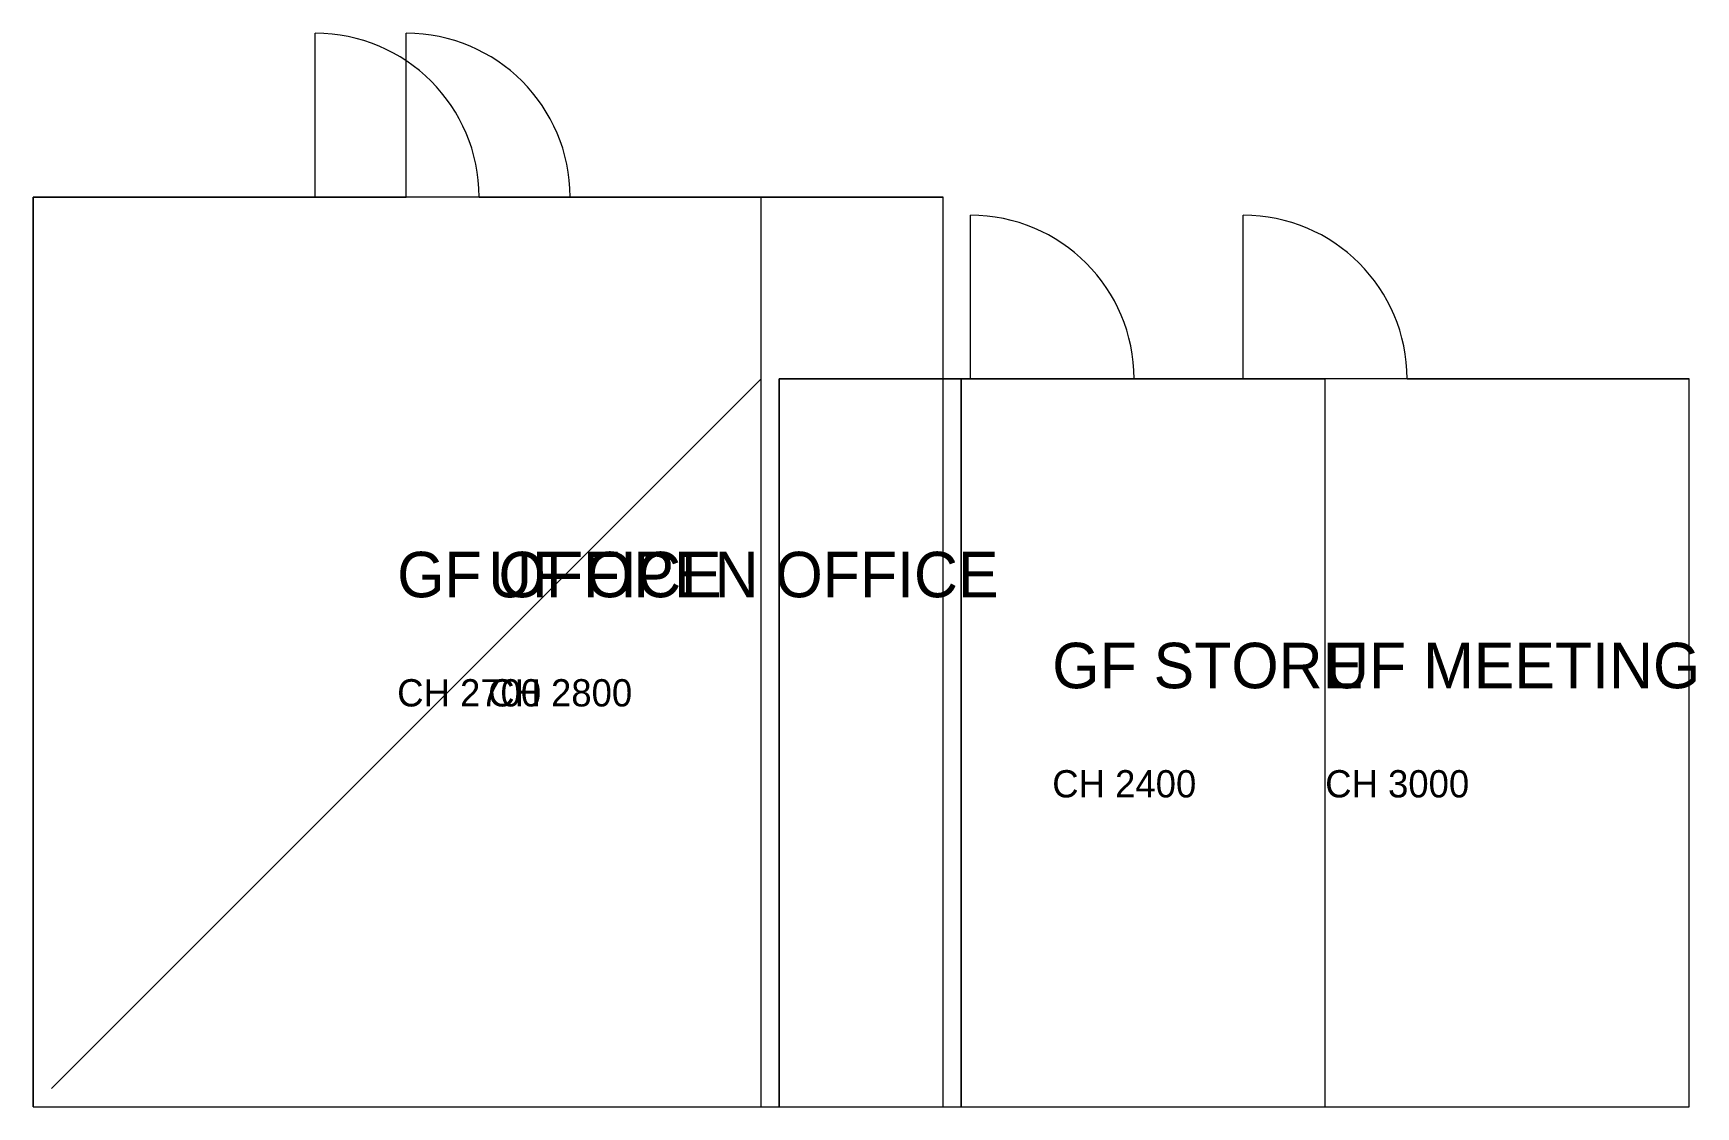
# Model space of a CAD drawing. Header units: millimetres. Extents: x 0 to 9137, y 0 to 5900.
import ezdxf

# ---------------------------------------------------------------- set-up
doc = ezdxf.new("R2010")
doc.units = ezdxf.units.MM
doc.layers.get('0').update_dxf_attribs({"lineweight": 0, "plot": 0})
for name, color, linetype, lineweight, plot in [('A-ANNO-TEXT', 4, 'Continuous', 0, False), ('A-AREA', 3, 'Continuous', 0, False), ('A-DOOR', 2, 'Continuous', 0, False), ('A-WALL', 1, 'Continuous', 0, False)]:
    doc.layers.add(name, color=color, linetype=linetype, lineweight=lineweight, plot=plot)

# ---------------------------------------------------------------- blocks, each defined once
blk = doc.blocks.new('DOOR-SGL-900')
blk.add_line((0, 0), (0, 900))
blk.add_arc((0, 0), 900, 0, 90)

msp = doc.modelspace()

# ---------------------------------------------------------------- linework, layer by layer
at = {"layer": 'A-AREA'}
for points in [[(0, 0), (4000, 0), (4000, 5000), (0, 5000)], [(4100, 0), (7100, 0), (7100, 4000), (4100, 4000)]]:
    msp.add_lwpolyline(points, close=True, dxfattribs=at)
at = {"layer": 'A-AREA', "elevation": 3500}
for points in [[(0, 0), (5000, 0), (5000, 5000), (0, 5000)], [(5100, 0), (9100, 0), (9100, 4000), (5100, 4000)]]:
    msp.add_lwpolyline(points, close=True, dxfattribs=at)
at = {"layer": 'A-WALL'}
for p, q in [((0, 5000), (1550, 5000)), ((0, 0), (0, 5000)), ((0, 5000, 3500), (2050, 5000, 3500)), ((0, 0, 3500), (0, 5000, 3500)), ((2450, 5000), (4000, 5000)), ((2950, 5000, 3500), (5000, 5000, 3500)), ((4000, 0), (4000, 5000)), ((5000, 0, 3500), (5000, 5000, 3500)), ((100, 100), (4000, 4000, 3500)), ((4100, 4000), (5150, 4000)), ((4100, 0), (4100, 4000)), ((5100, 4000, 3500), (6650, 4000, 3500)), ((5100, 0, 3500), (5100, 4000, 3500)), ((6050, 4000), (7100, 4000)), ((7100, 0), (7100, 4000)), ((7550, 4000, 3500), (9100, 4000, 3500)), ((9100, 0, 3500), (9100, 4000, 3500)), ((0, 0), (4000, 0)), ((0, 0, 3500), (5000, 0, 3500)), ((4100, 0), (7100, 0)), ((5100, 0, 3500), (9100, 0, 3500))]:
    msp.add_line(p, q, dxfattribs=at)

# ---------------------------------------------------------------- block references
at = {"layer": 'A-DOOR'}
for p in [(1550, 5000), (2050, 5000, 3500), (5150, 4000), (6650, 4000, 3500)]:
    msp.add_blockref('DOOR-SGL-900', p, dxfattribs=at)

# ---------------------------------------------------------------- texts
at = {"layer": 'A-ANNO-TEXT'}
for s, height, p in [('GF OFFICE', 250, (2000, 2800)), ('UF OPEN OFFICE', 250, (2500, 2800, 3500)), ('GF STORE', 250, (5600, 2300)), ('UF MEETING', 250, (7100, 2300, 3500)), ('CH 2700', 150, (2000, 2200)), ('CH 2800', 150, (2500, 2200, 3500)), ('CH 2400', 150, (5600, 1700)), ('CH 3000', 150, (7100, 1700, 3500))]:
    msp.add_text(s, height=height, dxfattribs=at).set_placement(p)

doc.saveas('drawing.dxf')
